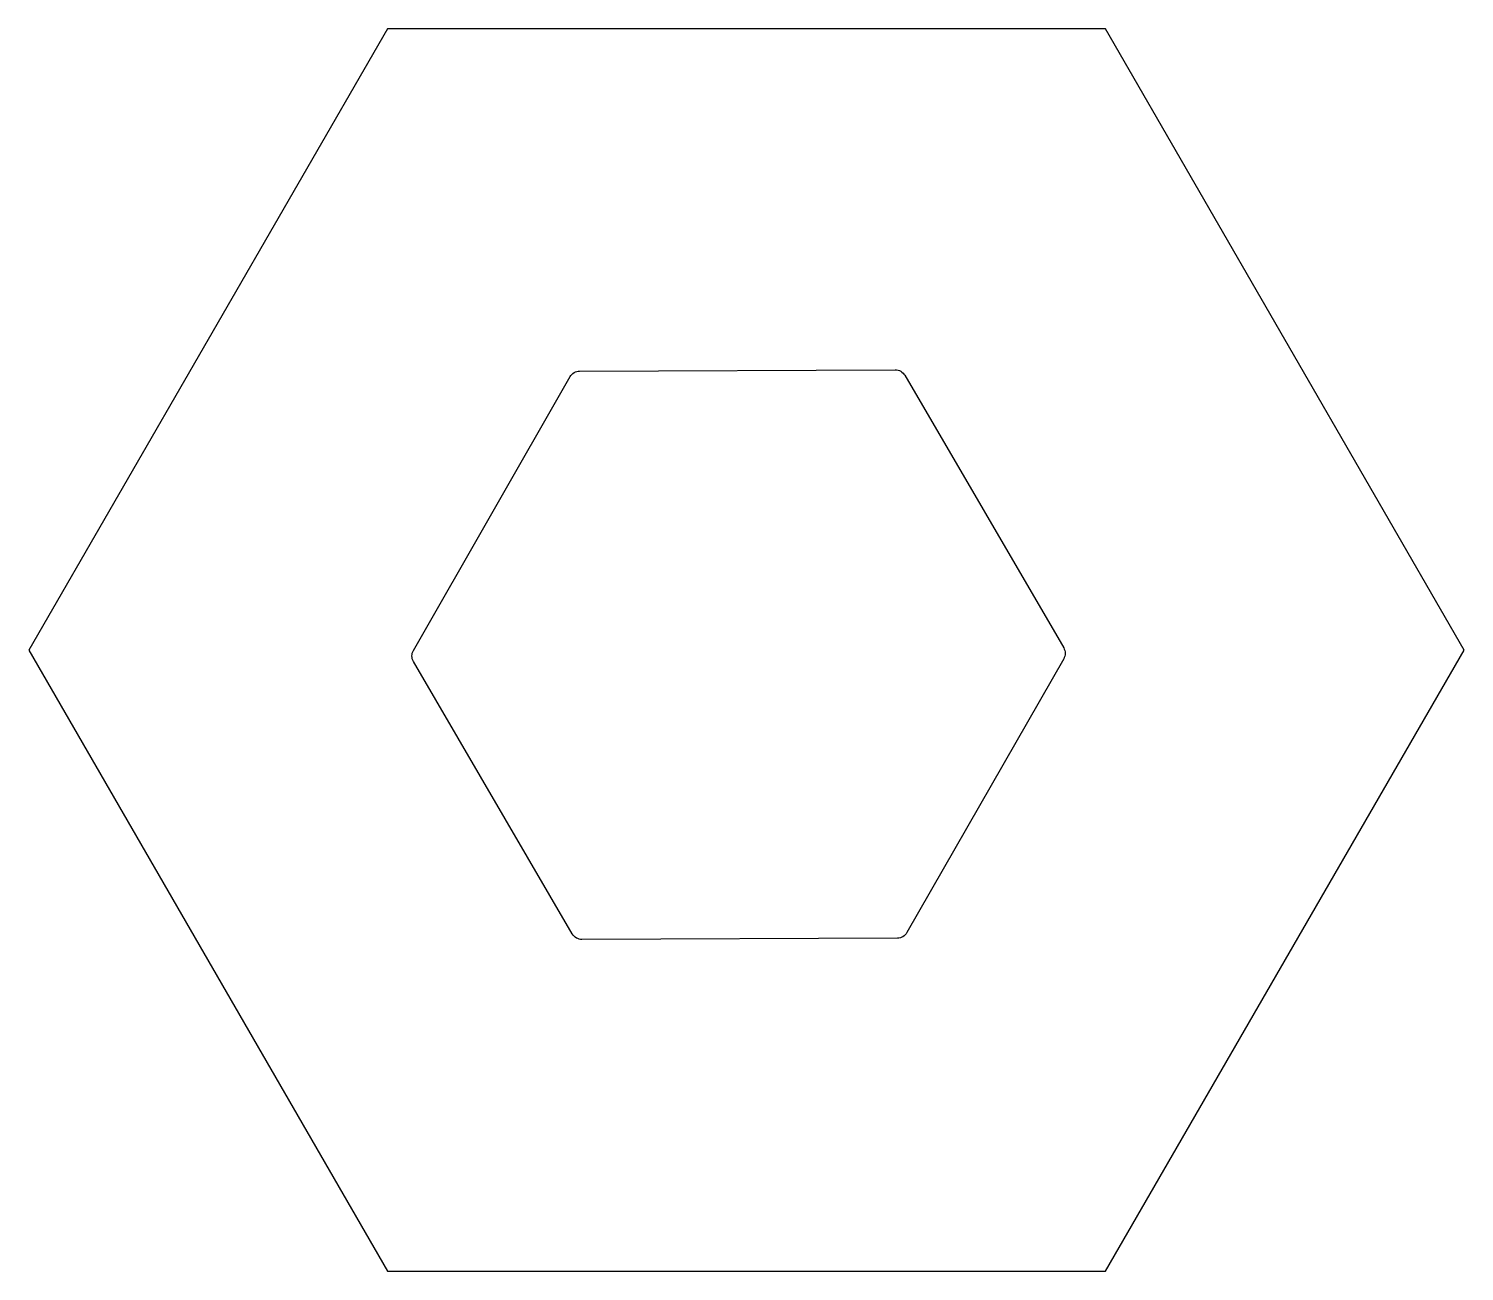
# Model space of a CAD drawing. Header units: inches. Extents: x -0.33 to 0.98, y -1.13 to 0.
import ezdxf

# ---------------------------------------------------------------- set-up
doc = ezdxf.new("R2010")
doc.units = ezdxf.units.IN
doc.header["$MEASUREMENT"] = 0

msp = doc.modelspace()

# ---------------------------------------------------------------- linework, layer by layer
msp.add_lwpolyline([(0.9751, -0.563), (0.6501, 0), (0, 0), (-0.325, -0.563), (0, -1.126), (0.6501, -1.126)], close=True)
msp.add_lwpolyline([(0.4618, -0.8241), (0.176, -0.8253, -0.267949), (0.1673, -0.8203), (0.0234, -0.5734, -0.267949), (0.0234, -0.5634), (0.1653, -0.3153, -0.267949), (0.1739, -0.3103), (0.4597, -0.3091, -0.267949), (0.4684, -0.3141), (0.6123, -0.561, -0.267949), (0.6123, -0.571), (0.4704, -0.8191, -0.267949)], format="xyb", close=True)

doc.saveas('drawing.dxf')
